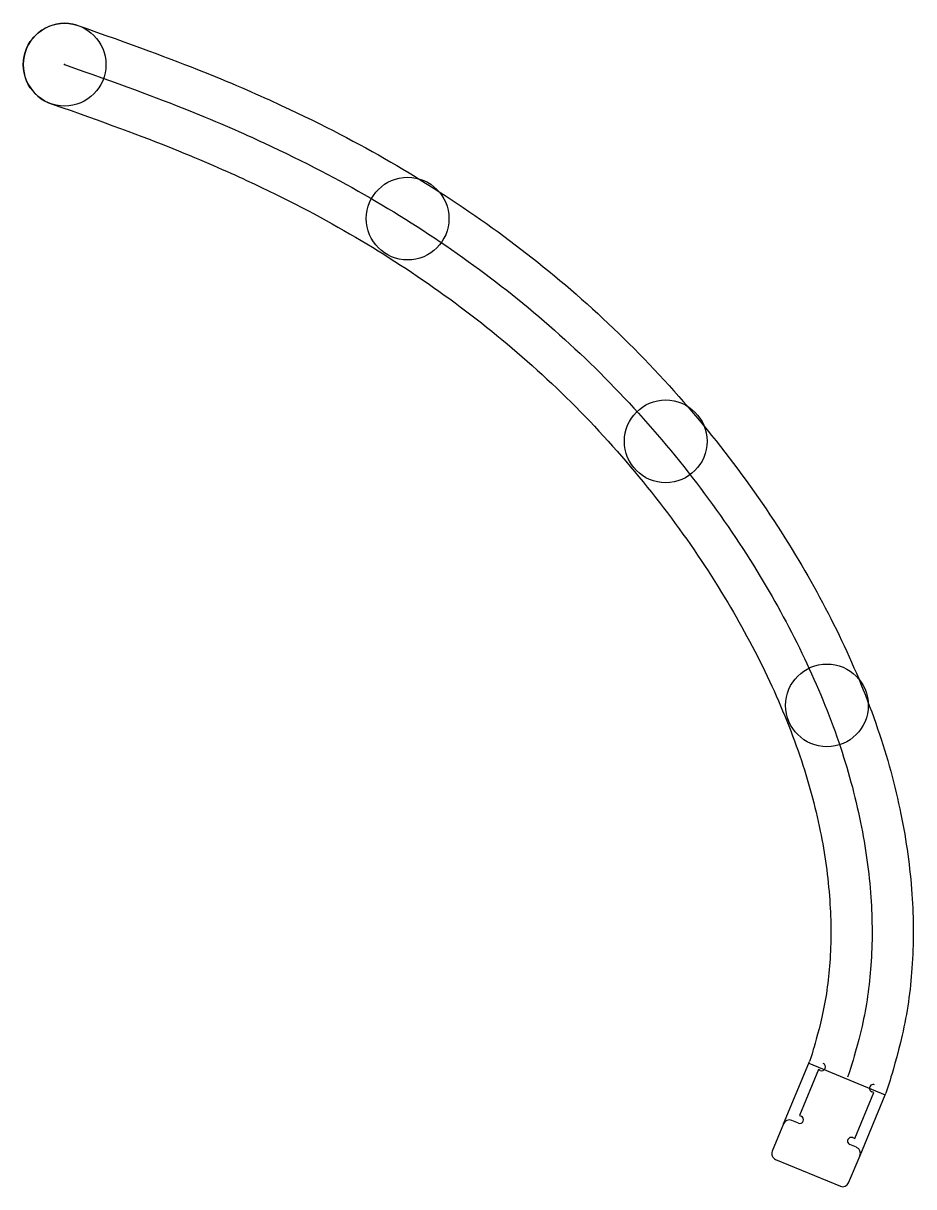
# Model space of a CAD drawing. Header units: millimetres. Extents: x -155 to 60, y 80 to 361.
import ezdxf

# ---------------------------------------------------------------- set-up
doc = ezdxf.new("R2010")
doc.units = ezdxf.units.MM
doc.header["$PDSIZE"] = -1

msp = doc.modelspace()

# ---------------------------------------------------------------- linework, layer by layer
at = {"color": 7, "linetype": 'Continuous'}
for p, q in [((34.6, 109.67), (34.77, 110.07)), ((28.53, 95), (34.6, 109.67)), ((36.93, 108.1), (32.34, 97.01)), ((34.6, 109.67), (53.08, 102.02)), ((37.39, 107.91), (36.93, 108.1)), ((45.73, 91.46), (50.32, 102.55)), ((47.01, 87.35), (53.08, 102.02)), ((50.32, 102.55), (49.86, 102.74)), ((53.08, 102.02), (53.25, 102.42)), ((32.1, 95.15), (30.49, 95.82)), ((32.34, 97.01), (32.8, 96.82)), ((28.53, 95), (25.78, 88.36)), ((45.27, 91.65), (45.73, 91.46)), ((44.25, 80.71), (47.01, 87.35)), ((46.19, 89.31), (44.58, 89.98)), ((26.59, 86.4), (42.29, 79.9))]:
    msp.add_line(p, q, dxfattribs=at)
for centre in [(-145.42, 351.07), (-62.43, 313.85), (0, 260), (39.02, 196.16)]:
    msp.add_circle(centre, 10, dxfattribs=at)
for centre, radius, start, end in [((-145.42, 351.07), 10, 72.7244, 252.7244), ((37.74, 108.74), 0.906, 247.5, 67.5), ((50.21, 103.58), 0.906, 67.5, 247.5), ((29.91, 94.43), 1.5, 67.5, 157.5), ((32.45, 95.98), 0.906, 247.5, 67.5), ((44.92, 90.82), 0.906, 67.5, 247.5), ((27.16, 87.79), 1.5, 157.5, 247.5), ((45.62, 87.92), 1.5, 337.5, 67.5), ((42.87, 81.28), 1.5, 247.5, 337.5)]:
    msp.add_arc(centre, radius, start, end, dxfattribs=at)
for points, knots in [([(-142.45, 360.62), (-116.21, 351.53), (-90.78, 340.67), (-66.35, 327.88), (-43.12, 313.01), (-21.32, 295.89), (-1.15, 276.4), (17.14, 254.43), (31.17, 233.67), (42.83, 212.27), (51.61, 190.97), (57.24, 170.44), (59.96, 151.05), (60.03, 133.08), (57.73, 116.78), (53.25, 102.42), (54.9, 107.16), (53.25, 102.42)], [0, 0, 0, 0, 0.077634, 0.154931, 0.232009, 0.309096, 0.386585, 0.464997, 0.544901, 0.614935, 0.683064, 0.747475, 0.806958, 0.861692, 0.911944, 0.95795, 1, 1, 1, 1]), ([(-145.42, 351.07), (-119.8, 342.19), (-95.05, 331.63), (-71.36, 319.22), (-48.9, 304.85), (-27.88, 288.35), (-8.47, 269.59), (9.13, 248.46), (22.63, 228.47), (33.82, 207.94), (42.15, 187.73), (47.45, 168.42), (49.98, 150.33), (50.06, 133.75), (47.97, 118.95), (44.01, 106.25), (45.47, 110.45), (44.01, 106.25)], [0, 0, 0, 0, 0.079483, 0.158374, 0.236771, 0.314927, 0.393268, 0.4724, 0.553004, 0.623727, 0.692242, 0.756331, 0.815018, 0.868569, 0.91719, 0.960982, 1, 1, 1, 1]), ([(-148.39, 341.53), (-123.39, 332.86), (-99.32, 322.58), (-76.36, 310.57), (-54.68, 296.68), (-34.44, 280.8), (-15.79, 262.78), (1.11, 242.48), (14.09, 223.26), (24.8, 203.62), (32.69, 184.49), (37.65, 166.4), (40.01, 149.61), (40.08, 134.42), (38.21, 121.13), (34.77, 110.07), (36.04, 113.73), (34.77, 110.07)], [0, 0, 0, 0, 0.0815245, 0.1621692, 0.2420215, 0.3213551, 0.4006375, 0.4805531, 0.5619374, 0.6334276, 0.7023583, 0.7660934, 0.823903, 0.8761509, 0.9229737, 0.964325, 1, 1, 1, 1])]:
    msp.add_open_spline(points, degree=3, knots=knots, dxfattribs=at)
msp.add_point((-145.42, 351.07), dxfattribs=at)

doc.saveas('drawing.dxf')
